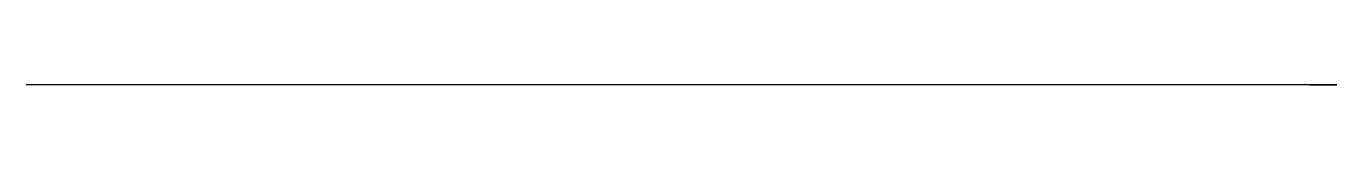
# Model space of a CAD drawing. Header units: metres. Extents: x 885 to 1245, y 1013 to 1013.
import ezdxf

# ---------------------------------------------------------------- set-up
doc = ezdxf.new("R2010")
doc.units = ezdxf.units.M

msp = doc.modelspace()

# ---------------------------------------------------------------- linework, layer by layer
at = {"layer": 'Layer0'}
for p, q in [((921.39, 1012.7, 719.95), (885.39, 1012.7, 719.95)), ((1244.79, 1012.7, 438.65), (885.39, 1012.7, 438.65)), ((885.39, 1012.7, 719.95), (885.39, 1012.7, 438.65)), ((1237.39, 1012.7, 720.05), (921.39, 1012.7, 719.95)), ((1237.39, 1012.7, 720.05), (1244.79, 1012.7, 720.05)), ((1244.79, 1012.7, 438.65), (1244.79, 1012.7, 720.05))]:
    msp.add_line(p, q, dxfattribs=at)

doc.saveas('drawing.dxf')
